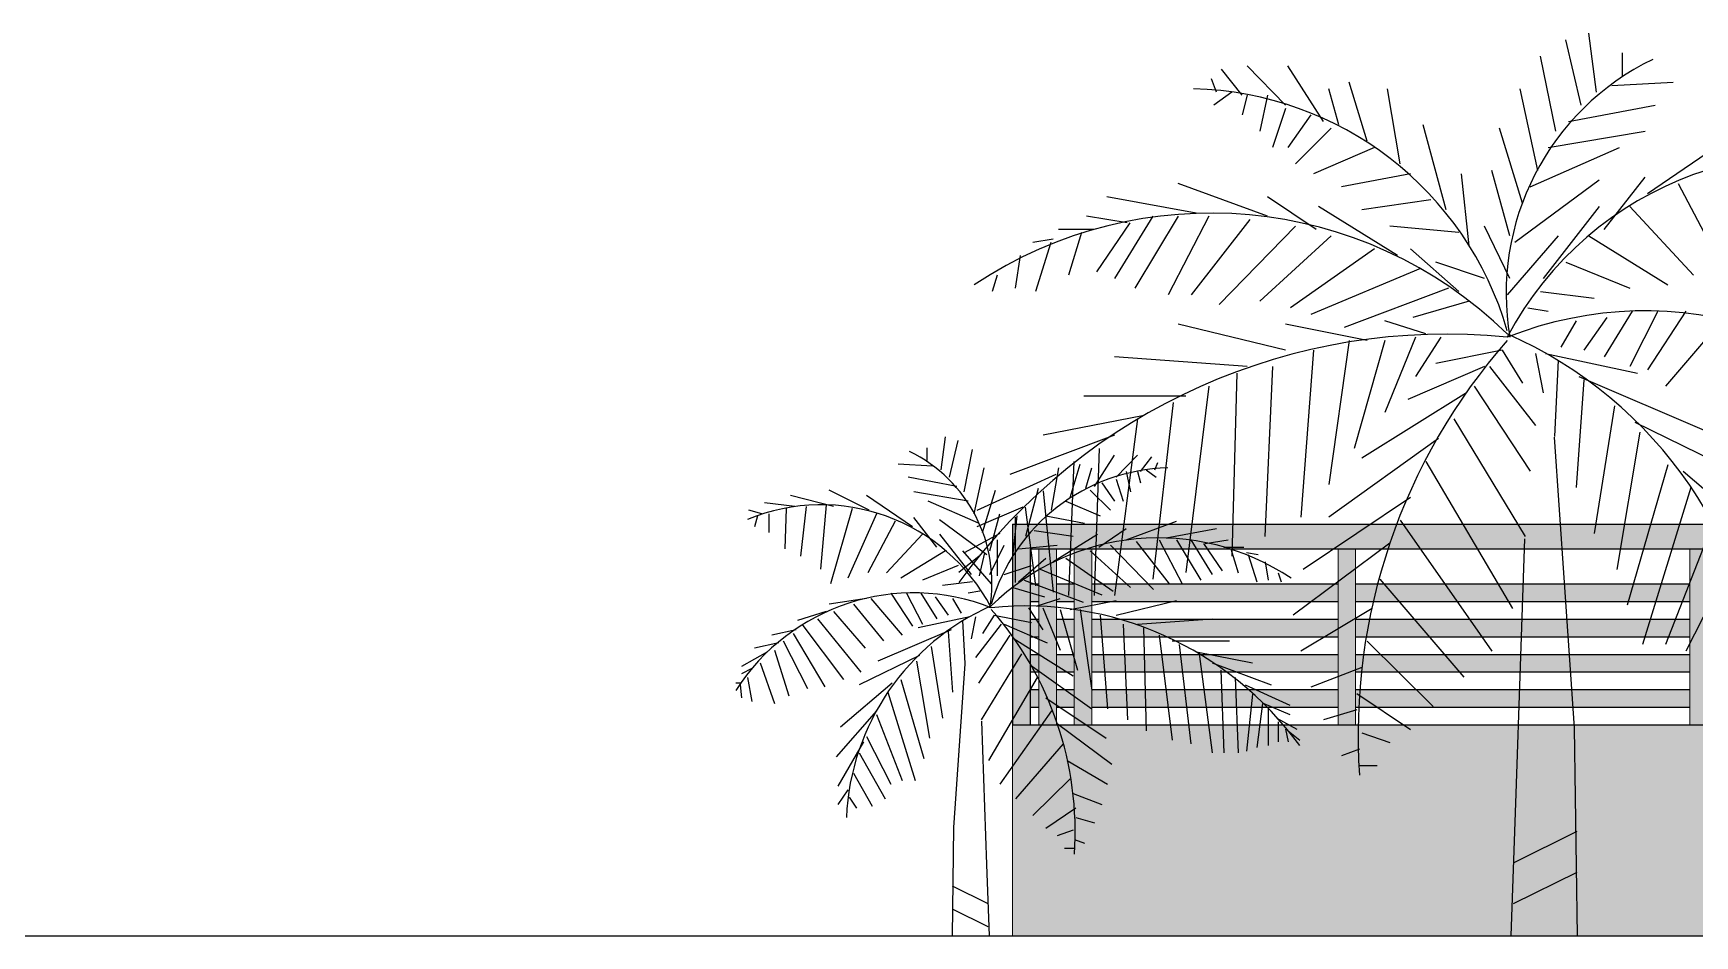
# Model space of a CAD drawing. Header units: inches. Extents: x -59 to 212, y 9 to 737.
# Drawn here: x 97.197 to 101.919, y 17.231 to 19.797 of the extents above; entities that cross this region are included whole.
import ezdxf

# ---------------------------------------------------------------- set-up
doc = ezdxf.new("R2010")
doc.units = ezdxf.units.IN
doc.header["$MEASUREMENT"] = 0
doc.layers.add('BN', color=1, linetype='Continuous')

msp = doc.modelspace()

# ---------------------------------------------------------------- hatches: boundary and pattern name
h = msp.add_hatch(color=34)
h.dxf.hatch_style = 1
h.paths.add_polyline_path([(114.18027, 18.40108), (99.98027, 18.40108), (99.98027, 17.83108), (100.03027, 17.83108), (100.03027, 18.33108), (114.10527, 18.33108), (114.10527, 17.83108), (114.18027, 17.83108)])
h.paths.add_polyline_path([(100.10527, 18.33108), (100.05527, 18.33108), (100.05527, 17.83108), (100.10527, 17.83108)], flags=17)
h.paths.add_polyline_path([(100.20527, 18.33108), (100.15527, 18.33108), (100.15527, 17.83108), (100.20527, 17.83108)], flags=17)
h.paths.add_polyline_path([(100.95527, 18.33108), (100.90527, 18.33108), (100.90527, 17.83108), (100.95527, 17.83108)], flags=17)
h.paths.add_polyline_path([(101.95527, 18.33108), (101.90527, 18.33108), (101.90527, 17.83108), (101.95527, 17.83108)], flags=17)
h.paths.add_polyline_path([(102.95527, 18.33108), (102.90527, 18.33108), (102.90527, 17.83108), (102.95527, 17.83108)], flags=17)
h.paths.add_polyline_path([(103.95527, 18.33108), (103.90527, 18.33108), (103.90527, 17.83108), (103.95527, 17.83108)], flags=17)
h.paths.add_polyline_path([(104.95527, 18.33108), (104.90527, 18.33108), (104.90527, 17.83108), (104.95527, 17.83108)], flags=17)
h.paths.add_polyline_path([(105.95527, 18.33108), (105.90527, 18.33108), (105.90527, 17.83108), (105.95527, 17.83108)], flags=17)
h.paths.add_polyline_path([(106.95527, 18.33108), (106.90527, 18.33108), (106.90527, 17.83108), (106.95527, 17.83108)], flags=17)
h.paths.add_polyline_path([(107.95527, 18.33108), (107.90527, 18.33108), (107.90527, 17.83108), (107.95527, 17.83108)], flags=17)
h.paths.add_polyline_path([(108.95527, 18.33108), (108.90527, 18.33108), (108.90527, 17.83108), (108.95527, 17.83108)], flags=17)
h.paths.add_polyline_path([(109.95527, 18.33108), (109.90527, 18.33108), (109.90527, 17.83108), (109.95527, 17.83108)], flags=17)
h.paths.add_polyline_path([(110.95527, 18.33108), (110.90527, 18.33108), (110.90527, 17.83108), (110.95527, 17.83108)], flags=17)
h.paths.add_polyline_path([(111.95527, 18.33108), (111.90527, 18.33108), (111.90527, 17.83108), (111.95527, 17.83108)], flags=17)
h.paths.add_polyline_path([(112.95527, 18.33108), (112.90527, 18.33108), (112.90527, 17.83108), (112.95527, 17.83108)], flags=17)
h.paths.add_polyline_path([(113.90527, 18.33108), (113.85527, 18.33108), (113.85527, 17.83108), (113.90527, 17.83108)], flags=17)
h.paths.add_polyline_path([(114.05527, 18.33108), (114.00527, 18.33108), (114.00527, 17.83108), (114.05527, 17.83108)], flags=17)
at = {"true_color": 0x636466}
h = msp.add_hatch(color=251, dxfattribs=at)
h.dxf.hatch_style = 1
h.paths.add_polyline_path([(112.90527, 18.23108), (111.95527, 18.23108), (111.95527, 18.18108), (112.90527, 18.18108)])
h.paths.add_polyline_path([(113.85527, 18.23108), (112.95527, 18.23108), (112.95527, 18.18108), (113.85527, 18.18108)])
h.paths.add_polyline_path([(114.10527, 18.23108), (114.05527, 18.23108), (114.05527, 18.18108), (114.10527, 18.18108)])
h.paths.add_polyline_path([(114.00527, 18.23108), (113.90527, 18.23108), (113.90527, 18.18108), (114.00527, 18.18108)])
h.paths.add_polyline_path([(114.00527, 18.13108), (113.90527, 18.13108), (113.90527, 18.08108), (114.00527, 18.08108)])
h.paths.add_polyline_path([(114.10527, 18.13108), (114.05527, 18.13108), (114.05527, 18.08108), (114.10527, 18.08108)])
h.paths.add_polyline_path([(114.10527, 18.03108), (114.05527, 18.03108), (114.05527, 17.98108), (114.10527, 17.98108)])
h.paths.add_polyline_path([(114.10527, 17.93108), (114.05527, 17.93108), (114.05527, 17.88108), (114.10527, 17.88108)])
h.paths.add_polyline_path([(114.00527, 17.93108), (113.90527, 17.93108), (113.90527, 17.88108), (114.00527, 17.88108)])
h.paths.add_polyline_path([(114.00527, 18.03108), (113.90527, 18.03108), (113.90527, 17.98108), (114.00527, 17.98108)])
h.paths.add_polyline_path([(113.85527, 18.03108), (112.95527, 18.03108), (112.95527, 17.98108), (113.85527, 17.98108)])
h.paths.add_polyline_path([(113.85527, 18.13108), (112.95527, 18.13108), (112.95527, 18.08108), (113.85527, 18.08108)])
h.paths.add_polyline_path([(113.85527, 17.93108), (112.95527, 17.93108), (112.95527, 17.88108), (113.85527, 17.88108)])
h.paths.add_polyline_path([(112.90527, 18.13108), (111.95527, 18.13108), (111.95527, 18.08108), (112.90527, 18.08108)])
h.paths.add_polyline_path([(112.90527, 18.03108), (111.95527, 18.03108), (111.95527, 17.98108), (112.90527, 17.98108)])
h.paths.add_polyline_path([(112.90527, 17.93108), (111.95527, 17.93108), (111.95527, 17.88108), (112.90527, 17.88108)])
h.paths.add_polyline_path([(111.90527, 18.23108), (110.95527, 18.23108), (110.95527, 18.18108), (111.90527, 18.18108)])
h.paths.add_polyline_path([(111.90527, 18.13108), (110.95527, 18.13108), (110.95527, 18.08108), (111.90527, 18.08108)])
h.paths.add_polyline_path([(111.90527, 18.03108), (110.95527, 18.03108), (110.95527, 17.98108), (111.90527, 17.98108)])
h.paths.add_polyline_path([(111.90527, 17.93108), (110.95527, 17.93108), (110.95527, 17.88108), (111.90527, 17.88108)])
h.paths.add_polyline_path([(110.90527, 17.93108), (109.95527, 17.93108), (109.95527, 17.88108), (110.90527, 17.88108)])
h.paths.add_polyline_path([(110.90527, 18.03108), (109.95527, 18.03108), (109.95527, 17.98108), (110.90527, 17.98108)])
h.paths.add_polyline_path([(110.90527, 18.13108), (109.95527, 18.13108), (109.95527, 18.08108), (110.90527, 18.08108)])
h.paths.add_polyline_path([(110.90527, 18.23108), (109.95527, 18.23108), (109.95527, 18.18108), (110.90527, 18.18108)])
h.paths.add_polyline_path([(109.90527, 18.23108), (108.95527, 18.23108), (108.95527, 18.18108), (109.90527, 18.18108)])
h.paths.add_polyline_path([(108.90527, 18.23108), (107.95527, 18.23108), (107.95527, 18.18108), (108.90527, 18.18108)])
h.paths.add_polyline_path([(108.90527, 18.13108), (107.95527, 18.13108), (107.95527, 18.08108), (108.90527, 18.08108)])
h.paths.add_polyline_path([(109.90527, 18.13108), (108.95527, 18.13108), (108.95527, 18.08108), (109.90527, 18.08108)])
h.paths.add_polyline_path([(109.90527, 18.03108), (108.95527, 18.03108), (108.95527, 17.98108), (109.90527, 17.98108)])
h.paths.add_polyline_path([(109.90527, 17.93108), (108.95527, 17.93108), (108.95527, 17.88108), (109.90527, 17.88108)])
h.paths.add_polyline_path([(108.90527, 17.93108), (107.95527, 17.93108), (107.95527, 17.88108), (108.90527, 17.88108)])
h.paths.add_polyline_path([(108.90527, 18.03108), (107.95527, 18.03108), (107.95527, 17.98108), (108.90527, 17.98108)])
h.paths.add_polyline_path([(107.90527, 18.23108), (106.95527, 18.23108), (106.95527, 18.18108), (107.90527, 18.18108)])
h.paths.add_polyline_path([(106.90527, 18.23108), (105.95527, 18.23108), (105.95527, 18.18108), (106.90527, 18.18108)])
h.paths.add_polyline_path([(106.90527, 18.13108), (105.95527, 18.13108), (105.95527, 18.08108), (106.90527, 18.08108)])
h.paths.add_polyline_path([(107.90527, 18.13108), (106.95527, 18.13108), (106.95527, 18.08108), (107.90527, 18.08108)])
h.paths.add_polyline_path([(107.90527, 18.03108), (106.95527, 18.03108), (106.95527, 17.98108), (107.90527, 17.98108)])
h.paths.add_polyline_path([(106.90527, 18.03108), (105.95527, 18.03108), (105.95527, 17.98108), (106.90527, 17.98108)])
h.paths.add_polyline_path([(106.90527, 17.93108), (105.95527, 17.93108), (105.95527, 17.88108), (106.90527, 17.88108)])
h.paths.add_polyline_path([(107.90527, 17.93108), (106.95527, 17.93108), (106.95527, 17.88108), (107.90527, 17.88108)])
h.paths.add_polyline_path([(105.90527, 18.23108), (104.95527, 18.23108), (104.95527, 18.18108), (105.90527, 18.18108)])
h.paths.add_polyline_path([(104.90527, 18.23108), (103.95527, 18.23108), (103.95527, 18.18108), (104.90527, 18.18108)])
h.paths.add_polyline_path([(104.90527, 18.13108), (103.95527, 18.13108), (103.95527, 18.08108), (104.90527, 18.08108)])
h.paths.add_polyline_path([(105.90527, 18.13108), (104.95527, 18.13108), (104.95527, 18.08108), (105.90527, 18.08108)])
h.paths.add_polyline_path([(105.90527, 18.03108), (104.95527, 18.03108), (104.95527, 17.98108), (105.90527, 17.98108)])
h.paths.add_polyline_path([(104.90527, 18.03108), (103.95527, 18.03108), (103.95527, 17.98108), (104.90527, 17.98108)])
h.paths.add_polyline_path([(104.90527, 17.93108), (103.95527, 17.93108), (103.95527, 17.88108), (104.90527, 17.88108)])
h.paths.add_polyline_path([(105.90527, 17.93108), (104.95527, 17.93108), (104.95527, 17.88108), (105.90527, 17.88108)])
h.paths.add_polyline_path([(103.90527, 18.23108), (102.95527, 18.23108), (102.95527, 18.18108), (103.90527, 18.18108)])
h.paths.add_polyline_path([(102.90527, 18.23108), (101.95527, 18.23108), (101.95527, 18.18108), (102.90527, 18.18108)])
h.paths.add_polyline_path([(102.90527, 18.13108), (101.95527, 18.13108), (101.95527, 18.08108), (102.90527, 18.08108)])
h.paths.add_polyline_path([(103.90527, 18.13108), (102.95527, 18.13108), (102.95527, 18.08108), (103.90527, 18.08108)])
h.paths.add_polyline_path([(103.90527, 18.03108), (102.95527, 18.03108), (102.95527, 17.98108), (103.90527, 17.98108)])
h.paths.add_polyline_path([(102.90527, 18.03108), (101.95527, 18.03108), (101.95527, 17.98108), (102.90527, 17.98108)])
h.paths.add_polyline_path([(103.90527, 17.93108), (102.95527, 17.93108), (102.95527, 17.88108), (103.90527, 17.88108)])
h.paths.add_polyline_path([(102.90527, 17.93108), (101.95527, 17.93108), (101.95527, 17.88108), (102.90527, 17.88108)])
h.paths.add_polyline_path([(101.90527, 18.23108), (100.95527, 18.23108), (100.95527, 18.18108), (101.90527, 18.18108)])
h.paths.add_polyline_path([(100.90527, 18.23108), (100.20527, 18.23108), (100.20527, 18.18108), (100.90527, 18.18108)])
h.paths.add_polyline_path([(100.90527, 18.13108), (100.20527, 18.13108), (100.20527, 18.08108), (100.90527, 18.08108)])
h.paths.add_polyline_path([(101.90527, 18.13108), (100.95527, 18.13108), (100.95527, 18.08108), (101.90527, 18.08108)])
h.paths.add_polyline_path([(101.90527, 18.03108), (100.95527, 18.03108), (100.95527, 17.98108), (101.90527, 17.98108)])
h.paths.add_polyline_path([(100.90527, 18.03108), (100.20527, 18.03108), (100.20527, 17.98108), (100.90527, 17.98108)])
h.paths.add_polyline_path([(100.90527, 17.93108), (100.20527, 17.93108), (100.20527, 17.88108), (100.90527, 17.88108)])
h.paths.add_polyline_path([(101.90527, 17.93108), (100.95527, 17.93108), (100.95527, 17.88108), (101.90527, 17.88108)])
h.paths.add_polyline_path([(100.15527, 18.23108), (100.10527, 18.23108), (100.10527, 18.18108), (100.15527, 18.18108)])
h.paths.add_polyline_path([(100.05527, 18.23108), (100.03027, 18.23108), (100.03027, 18.18108), (100.05527, 18.18108)])
h.paths.add_polyline_path([(100.05527, 18.13108), (100.03027, 18.13108), (100.03027, 18.08108), (100.05527, 18.08108)])
h.paths.add_polyline_path([(100.15527, 18.13108), (100.10527, 18.13108), (100.10527, 18.08108), (100.15527, 18.08108)])
h.paths.add_polyline_path([(100.15527, 18.03108), (100.10527, 18.03108), (100.10527, 17.98108), (100.15527, 17.98108)])
h.paths.add_polyline_path([(100.05527, 18.03108), (100.03027, 18.03108), (100.03027, 17.98108), (100.05527, 17.98108)])
h.paths.add_polyline_path([(100.15527, 17.93108), (100.10527, 17.93108), (100.10527, 17.88108), (100.15527, 17.88108)])
h.paths.add_polyline_path([(100.05527, 17.93108), (100.03027, 17.93108), (100.03027, 17.88108), (100.05527, 17.88108)])
h = msp.add_hatch(color=251, dxfattribs=at)
h.dxf.hatch_style = 1
h.paths.add_polyline_path([(114.18027, 17.23108), (114.18027, 17.83108), (100.05527, 17.83108), (99.98027, 17.83108), (99.98027, 17.23108)])

# ---------------------------------------------------------------- linework, layer by layer
at = {"color": 18, "lineweight": 0, "true_color": 0x000000}
for p, q in [((114.10527, 18.40108), (99.98027, 18.40108)), ((100.05527, 18.33108), (100.05527, 17.83108)), ((100.10527, 18.33108), (100.10527, 17.83108)), ((100.15527, 18.33108), (100.15527, 17.83108)), ((100.20527, 18.33108), (100.20527, 17.83108)), ((100.90527, 18.33108), (100.90527, 17.83108)), ((100.95527, 18.33108), (100.95527, 17.83108)), ((101.90527, 18.33108), (101.90527, 17.83108))]:
    msp.add_line(p, q, dxfattribs=at)
at = {"color": 18, "true_color": 0x000000}
for p, q in [((99.98027, 18.40108), (114.10527, 18.40108)), ((99.98027, 18.40108), (114.18027, 18.40108)), ((99.98027, 18.40108), (99.98027, 17.83108)), ((100.03027, 18.33108), (114.10527, 18.33108)), ((100.03027, 18.33108), (100.03027, 17.83108)), ((100.05527, 18.33108), (114.10527, 18.33108)), ((100.03027, 18.23108), (100.05527, 18.23108)), ((100.10527, 18.23108), (100.15527, 18.23108)), ((100.20527, 18.23108), (100.90527, 18.23108)), ((100.95527, 18.23108), (101.90527, 18.23108)), ((100.03027, 18.18108), (100.05527, 18.18108)), ((100.10527, 18.18108), (100.15527, 18.18108)), ((100.20527, 18.18108), (100.90527, 18.18108)), ((100.95527, 18.18108), (101.90527, 18.18108)), ((100.03027, 18.13108), (100.05527, 18.13108)), ((100.10527, 18.13108), (100.15527, 18.13108)), ((100.20527, 18.13108), (100.90527, 18.13108)), ((100.95527, 18.13108), (101.90527, 18.13108)), ((100.03027, 18.08108), (100.05527, 18.08108)), ((100.10527, 18.08108), (100.15527, 18.08108)), ((100.20527, 18.08108), (100.90527, 18.08108)), ((100.95527, 18.08108), (101.90527, 18.08108)), ((100.03027, 18.03108), (100.05527, 18.03108)), ((100.10527, 18.03108), (100.15527, 18.03108)), ((100.20527, 18.03108), (100.90527, 18.03108)), ((100.95527, 18.03108), (101.90527, 18.03108)), ((100.03027, 17.98108), (100.05527, 17.98108)), ((100.10527, 17.98108), (100.15527, 17.98108)), ((100.20527, 17.98108), (100.90527, 17.98108)), ((100.95527, 17.98108), (101.90527, 17.98108)), ((100.03027, 17.93108), (100.05527, 17.93108)), ((100.10527, 17.93108), (100.15527, 17.93108)), ((100.20527, 17.93108), (100.90527, 17.93108)), ((100.95527, 17.93108), (101.90527, 17.93108)), ((100.03027, 17.88108), (100.05527, 17.88108)), ((100.10527, 17.88108), (100.15527, 17.88108)), ((100.20527, 17.88108), (100.90527, 17.88108)), ((100.95527, 17.88108), (101.90527, 17.88108)), ((99.98027, 17.83108), (114.10527, 17.83108)), ((100.05527, 17.83108), (114.18027, 17.83108))]:
    msp.add_line(p, q, dxfattribs=at)
at = {"color": 0, "lineweight": 0}
msp.add_line((99.98027, 17.83108), (99.98027, 17.23108), dxfattribs=at)
for p, q in [((99.98027, 17.81608), (99.98027, 17.81608)), ((76.05983, 17.23108), (115.19793, 17.23108))]:
    msp.add_line(p, q)
at = {"layer": 'BN', "color": 3}
for p, q in [((101.63989, 19.62947), (101.61814, 19.79672)), ((101.59639, 19.5923), (101.55289, 19.77815)), ((101.71238, 19.74095), (101.71238, 19.67593)), ((100.63234, 19.62017), (100.57437, 19.69449)), ((100.75557, 19.5923), (100.64686, 19.70379)), ((100.86428, 19.54584), (100.76281, 19.70379)), ((101.52391, 19.51794), (101.48044, 19.73169)), ((100.55986, 19.62947), (100.54538, 19.66663)), ((100.98754, 19.49008), (100.93681, 19.65733)), ((101.68339, 19.64803), (101.85736, 19.65733)), ((100.60336, 19.62947), (100.55262, 19.5923)), ((100.64686, 19.62017), (100.63234, 19.5644)), ((100.70483, 19.62017), (100.68308, 19.51794)), ((100.90778, 19.53654), (100.87879, 19.63877)), ((101.08174, 19.42502), (101.04552, 19.63877)), ((101.47317, 19.40642), (101.42243, 19.63877)), ((100.75557, 19.583), (100.71934, 19.47148)), ((100.82806, 19.5644), (100.76281, 19.47148)), ((101.56017, 19.54584), (101.80662, 19.5923)), ((100.88603, 19.52724), (100.78456, 19.42502)), ((101.21224, 19.29493), (101.14699, 19.53654)), ((101.42971, 19.31349), (101.36446, 19.52724)), ((101.50216, 19.47148), (101.77763, 19.51794)), ((101.00926, 19.47148), (100.83529, 19.39715)), ((101.45142, 19.35995), (101.70514, 19.47148)), ((101.78487, 19.34139), (102.01681, 19.49938)), ((100.70483, 19.27633), (100.45114, 19.36925)), ((101.11073, 19.39715), (100.91502, 19.35995)), ((101.27746, 19.1927), (101.25571, 19.39715)), ((101.39344, 19.22057), (101.34271, 19.40642)), ((101.64713, 19.37855), (101.40796, 19.202)), ((101.66164, 19.23917), (101.77763, 19.38785)), ((101.87187, 19.36925), (102.00957, 19.10908)), ((100.50188, 19.28563), (100.24816, 19.33209)), ((100.84257, 19.23917), (100.70483, 19.33209)), ((101.16874, 19.32279), (100.97303, 19.29493)), ((100.30617, 19.25777), (100.19018, 19.27633)), ((100.37866, 19.27633), (100.26991, 19.09978)), ((100.45114, 19.27633), (100.32792, 19.07188)), ((100.53811, 19.27633), (100.42212, 19.05332)), ((100.65409, 19.26703), (100.48737, 19.05332)), ((101.07451, 19.16484), (100.84981, 19.30423)), ((101.64713, 19.30423), (101.48768, 19.09978)), ((101.73413, 19.30423), (101.91533, 19.10908)), ((100.21193, 19.23917), (100.11046, 19.23917)), ((100.17567, 19.22987), (100.13944, 19.10908)), ((100.31341, 19.25777), (100.21917, 19.11838)), ((100.78456, 19.24847), (100.56709, 19.02542)), ((100.88603, 19.22057), (100.68308, 19.03472)), ((101.24847, 19.22987), (101.05276, 19.24847)), ((101.39344, 19.09978), (101.32096, 19.24847)), ((101.53118, 19.22057), (101.38621, 19.05332)), ((101.61814, 19.22057), (101.84284, 19.08118)), ((100.09594, 19.2113), (100.03797, 19.202)), ((100.08871, 19.202), (100.04521, 19.06262)), ((101.00926, 19.1834), (100.77008, 19.01615)), ((101.24847, 19.06262), (101.11073, 19.1834)), ((100.00171, 19.16484), (99.98723, 19.07188)), ((101.13976, 19.12764), (100.82806, 18.99755)), ((101.32096, 19.09978), (101.18326, 19.14624)), ((101.55289, 19.14624), (101.73413, 19.07188)), ((99.93649, 19.10908), (99.92198, 19.06262)), ((101.21948, 19.07188), (100.92229, 18.96039)), ((101.27746, 19.03472), (101.11801, 18.98825)), ((101.48044, 19.06262), (101.63266, 19.04402)), ((101.44418, 19.01615), (101.50216, 19.00685)), ((101.66888, 18.98825), (101.60363, 18.89533)), ((101.74137, 19.00685), (101.66164, 18.87677)), ((101.81386, 19.00685), (101.73413, 18.84887)), ((101.89358, 19.00685), (101.78487, 18.83957)), ((100.75557, 18.89533), (100.45114, 18.96969)), ((100.98754, 18.92323), (100.75557, 18.96969)), ((101.15423, 18.94179), (101.03828, 18.97895)), ((101.58192, 18.97895), (101.53842, 18.90463)), ((101.99506, 18.97895), (101.83561, 18.7931)), ((100.83529, 18.89533), (100.79907, 18.4214)), ((100.93681, 18.92323), (100.87879, 18.51433)), ((101.03828, 18.92323), (100.95128, 18.61655)), ((101.12524, 18.93249), (101.03828, 18.71878)), ((101.19773, 18.93249), (101.12524, 18.821)), ((101.37169, 18.89533), (101.18326, 18.85817)), ((101.37169, 18.89533), (101.42971, 18.8024)), ((100.64686, 18.84887), (100.26991, 18.87677)), ((100.71934, 18.84887), (100.69759, 18.36564)), ((101.32096, 18.84887), (101.10349, 18.75594)), ((101.33547, 18.84887), (101.46593, 18.68162)), ((101.46593, 18.88603), (101.48768, 18.77454)), ((101.49492, 18.88603), (101.75588, 18.8303)), ((101.53118, 18.86747), (101.52023, 18.65023)), ((100.53811, 18.7931), (100.47286, 18.26342)), ((100.61783, 18.8303), (100.60336, 18.30988)), ((101.29197, 18.7931), (101.45142, 18.55149)), ((101.60363, 18.8117), (101.58192, 18.50503)), ((101.58916, 18.821), (101.95883, 18.66302)), ((100.47286, 18.76524), (100.18294, 18.76524)), ((100.43663, 18.74664), (100.37866, 18.24485)), ((101.27022, 18.77454), (100.97303, 18.58869)), ((100.34967, 18.70948), (100.06696, 18.65372)), ((100.33516, 18.70018), (100.26991, 18.19839)), ((101.23399, 18.70018), (101.43694, 18.36564)), ((101.69063, 18.73734), (101.63266, 18.37494)), ((100.26991, 18.65372), (99.97272, 18.54219)), ((101.76312, 18.66302), (101.69787, 18.27272)), ((101.74861, 18.69088), (102.05307, 18.54219)), ((99.73624, 18.61835), (99.73624, 18.58177)), ((99.77701, 18.55564), (99.78925, 18.64972)), ((99.80148, 18.53474), (99.82595, 18.63928)), ((99.84226, 18.49291), (99.86671, 18.61314)), ((100.22641, 18.61655), (100.21193, 18.19839)), ((101.19049, 18.64442), (100.87879, 18.4214)), ((99.75255, 18.56608), (99.65469, 18.57131)), ((99.8708, 18.43017), (99.89934, 18.56087)), ((100.09097, 18.44064), (100.11135, 18.56087)), ((100.15396, 18.57939), (100.13944, 18.19839)), ((100.14396, 18.47723), (100.1725, 18.57131)), ((100.18883, 18.50337), (100.20513, 18.56087)), ((100.2133, 18.5086), (100.27038, 18.59745)), ((100.27445, 18.53474), (100.3356, 18.59745)), ((100.34376, 18.55041), (100.37637, 18.59222)), ((100.38454, 18.55564), (100.39268, 18.57654)), ((101.15423, 18.57939), (101.40068, 18.16119)), ((101.84284, 18.57009), (101.72689, 18.17049)), ((99.82186, 18.5086), (99.68323, 18.53474)), ((100.10318, 18.54219), (99.87848, 18.44)), ((100.23367, 18.51904), (100.27038, 18.46677)), ((100.27445, 18.5295), (100.29482, 18.46677)), ((100.30299, 18.55041), (100.31522, 18.49291)), ((100.3356, 18.55041), (100.34376, 18.51904)), ((100.36007, 18.55564), (100.38861, 18.53474)), ((101.88634, 18.55149), (102.14731, 18.32848)), ((99.47122, 18.4511), (99.3489, 18.48246)), ((99.57314, 18.44064), (99.45898, 18.49814)), ((99.69547, 18.3936), (99.565, 18.48246)), ((99.85449, 18.46677), (99.69954, 18.49291)), ((99.88303, 18.40404), (99.74031, 18.46677)), ((99.89525, 18.3779), (99.93195, 18.49814)), ((100.01757, 18.36746), (100.05427, 18.50337)), ((100.06696, 18.49573), (100.09594, 18.20765)), ((100.13175, 18.46677), (100.2296, 18.42496)), ((100.20106, 18.49814), (100.25814, 18.44064)), ((101.11073, 18.47717), (100.80631, 18.27272)), ((101.90809, 18.50503), (101.77036, 18.059)), ((99.26735, 18.43017), (99.23064, 18.44064)), ((99.25511, 18.42496), (99.24697, 18.3936)), ((99.36113, 18.4511), (99.27551, 18.46154)), ((99.28772, 18.43017), (99.28772, 18.3779)), ((99.33666, 18.44587), (99.33259, 18.33086)), ((99.39374, 18.4511), (99.37744, 18.30996)), ((99.45082, 18.45631), (99.43452, 18.27336)), ((99.52423, 18.44587), (99.46306, 18.23155)), ((99.59354, 18.43017), (99.51199, 18.24723)), ((99.76478, 18.3361), (99.69954, 18.41973)), ((100.00898, 18.44927), (99.87848, 18.39354)), ((99.91564, 18.32563), (99.94418, 18.43017)), ((99.98089, 18.30996), (99.99312, 18.42496)), ((99.98723, 18.4214), (99.98723, 18.23555)), ((100.01622, 18.44927), (100.04521, 18.22625)), ((100.07467, 18.42496), (100.18476, 18.40404)), ((99.64653, 18.40927), (99.56907, 18.26292)), ((99.72401, 18.37269), (99.62208, 18.26292)), ((99.77294, 18.4145), (99.90748, 18.31519)), ((99.77294, 18.37269), (99.86263, 18.25769)), ((99.94373, 18.37494), (99.84226, 18.31918)), ((100.04204, 18.38313), (100.15212, 18.36746)), ((100.09505, 18.29429), (100.22144, 18.37269)), ((100.22551, 18.3361), (100.30299, 18.38837)), ((100.30299, 18.357), (100.44569, 18.40927)), ((100.41715, 18.36223), (100.55987, 18.38837)), ((101.08174, 18.4121), (101.34271, 18.0404)), ((101.96607, 18.39354), (101.83561, 18.059)), ((99.78925, 18.32563), (99.66286, 18.24723)), ((99.83817, 18.32563), (99.91971, 18.23155)), ((99.91564, 18.25769), (99.95642, 18.34133)), ((99.93649, 18.35634), (99.93649, 18.25412)), ((99.99719, 18.33086), (100.10728, 18.34133)), ((100.20106, 18.32563), (100.31522, 18.22109)), ((100.25814, 18.34133), (100.38046, 18.21586)), ((100.33153, 18.35177), (100.42531, 18.23155)), ((100.39677, 18.357), (100.46201, 18.23155)), ((100.44569, 18.357), (100.515, 18.242)), ((100.48646, 18.357), (100.54763, 18.25769)), ((100.52316, 18.34656), (100.57617, 18.26815)), ((100.52724, 18.34656), (100.59248, 18.357)), ((100.58024, 18.3361), (100.63732, 18.3361)), ((100.60064, 18.33086), (100.62102, 18.26292)), ((101.05276, 18.34708), (100.77732, 18.14263)), ((99.82595, 18.28383), (99.72401, 18.242)), ((99.88576, 18.30988), (99.82774, 18.26342)), ((99.90023, 18.31918), (99.88576, 18.25412)), ((99.95642, 18.25769), (100.03387, 18.28383)), ((99.99719, 18.23679), (100.07467, 18.30473)), ((100.13175, 18.30473), (100.26628, 18.21065)), ((100.64549, 18.32042), (100.6781, 18.31519)), ((100.64956, 18.31519), (100.67403, 18.23679)), ((100.6985, 18.29429), (100.70664, 18.242)), ((102.01681, 18.28202), (101.89358, 18.0404)), ((99.86671, 18.23679), (99.78109, 18.22632)), ((100.0135, 18.242), (100.18066, 18.17928)), ((100.05834, 18.27336), (100.23367, 18.20019)), ((100.73518, 18.26292), (100.74334, 18.23679)), ((101.02377, 18.24485), (101.26298, 17.96608)), ((99.565, 18.18973), (99.45898, 18.17405)), ((99.57724, 18.18973), (99.66693, 18.08519)), ((99.63432, 18.20542), (99.69547, 18.11132)), ((99.67916, 18.20542), (99.72401, 18.11655)), ((99.71994, 18.20542), (99.76478, 18.13225)), ((99.76071, 18.19496), (99.79741, 18.14269)), ((99.80963, 18.18973), (99.83409, 18.14792)), ((99.8871, 18.21065), (99.85449, 18.20542)), ((99.98089, 18.22109), (100.07058, 18.19496)), ((100.0502, 18.16882), (100.11542, 18.18973)), ((100.14396, 18.15838), (100.27445, 18.18452)), ((100.27445, 18.14269), (100.44569, 18.18452)), ((99.45082, 18.15315), (99.36927, 18.12701)), ((99.42635, 18.13225), (99.5487, 17.98064)), ((99.47122, 18.15315), (99.56091, 18.04861)), ((99.5283, 18.17405), (99.61392, 18.06951)), ((99.85856, 18.13746), (99.71177, 18.10611)), ((99.87487, 18.13746), (99.86263, 18.07474)), ((99.92788, 18.14269), (99.89525, 18.09042)), ((99.92788, 18.14269), (100.03387, 18.12178)), ((100.02573, 18.16359), (100.06651, 18.10088)), ((100.06651, 18.16359), (100.11542, 18.04338)), ((100.11542, 18.15838), (100.16436, 17.98588)), ((100.1725, 18.15838), (100.20513, 17.92837)), ((100.2296, 18.14269), (100.24998, 17.8761)), ((100.3356, 18.11655), (100.54763, 18.13225)), ((101.00202, 18.16119), (100.79907, 18.0404)), ((99.3652, 18.10088), (99.29589, 18.08519)), ((99.35706, 18.09042), (99.44675, 17.93884)), ((99.38151, 18.11655), (99.49976, 17.95974)), ((99.80555, 18.10088), (99.59761, 18.01201)), ((99.79741, 18.09565), (99.80963, 17.92314)), ((99.83817, 18.12701), (99.84432, 18.00482)), ((99.94825, 18.11655), (99.87487, 18.02247)), ((99.97272, 18.08519), (99.88303, 17.94928)), ((99.95642, 18.11655), (100.07874, 18.06428)), ((100.29482, 18.11655), (100.30706, 17.84474)), ((100.35192, 18.10611), (100.36007, 17.81337)), ((100.39677, 18.08519), (100.43347, 17.78724)), ((99.28365, 18.03815), (99.21027, 17.99634)), ((99.31629, 18.06428), (99.24697, 18.04861)), ((99.30405, 18.04338), (99.34482, 17.9127)), ((99.32852, 18.06951), (99.39781, 17.93361)), ((99.74847, 18.05382), (99.78109, 17.84997)), ((99.98496, 18.07474), (100.15212, 17.9702)), ((100.43347, 18.06951), (100.59655, 18.06951)), ((100.45385, 18.05905), (100.48646, 17.77679)), ((100.50277, 18.03815), (100.66179, 18.00678)), ((100.98754, 18.06827), (101.17598, 17.88242)), ((99.23881, 17.99111), (99.21027, 17.97541)), ((99.26328, 18.00678), (99.30405, 17.89178)), ((99.71586, 18.02768), (99.5446, 17.94405)), ((99.7077, 18.01201), (99.7444, 17.79247)), ((100.00533, 18.03291), (99.89117, 17.84474)), ((100.0298, 18.00155), (100.20513, 17.8761)), ((100.51093, 18.03291), (100.54763, 17.75066)), ((100.54763, 18.00678), (100.7148, 17.94405)), ((100.97303, 17.99394), (100.82806, 17.93818)), ((99.2062, 17.94928), (99.19396, 17.94928)), ((99.2062, 17.94405), (99.21027, 17.90747)), ((99.22657, 17.96497), (99.23881, 17.89701)), ((99.63839, 17.94928), (99.4916, 17.82383)), ((99.66286, 17.95974), (99.72808, 17.73497)), ((100.0502, 17.96497), (99.91157, 17.72973)), ((100.5721, 17.98588), (100.58024, 17.75066)), ((100.61285, 17.96497), (100.62102, 17.75066)), ((100.64142, 17.94405), (100.76781, 17.88657)), ((99.62615, 17.92314), (99.70363, 17.67225)), ((100.07467, 17.90747), (100.24591, 17.79247)), ((100.66179, 17.91791), (100.64549, 17.75587)), ((100.95852, 17.91962), (101.11073, 17.81739)), ((99.59354, 17.87087), (99.47936, 17.7402)), ((99.59354, 17.86043), (99.66693, 17.67225)), ((100.09097, 17.87087), (99.94418, 17.66179)), ((100.69033, 17.89178), (100.67403, 17.76633)), ((100.6944, 17.89178), (100.76781, 17.86043)), ((100.70664, 17.8761), (100.70664, 17.77156)), ((100.73111, 17.84997), (100.78819, 17.8186)), ((100.95852, 17.87315), (100.86428, 17.84525)), ((100.10728, 17.8343), (100.26221, 17.71929)), ((100.73518, 17.83951), (100.73518, 17.782)), ((100.75557, 17.8186), (100.76372, 17.782)), ((100.76372, 17.81337), (100.79635, 17.78724)), ((100.97303, 17.80809), (101.05276, 17.78019)), ((99.55684, 17.782), (99.48345, 17.65656)), ((99.565, 17.7977), (99.63432, 17.66179)), ((100.12359, 17.77679), (99.98903, 17.61998)), ((100.96579, 17.76163), (100.91502, 17.74303)), ((99.5446, 17.75066), (99.61799, 17.61998)), ((100.13582, 17.72973), (100.24998, 17.66179)), ((100.96579, 17.71517), (101.01653, 17.71517)), ((99.5283, 17.69316), (99.58131, 17.59906)), ((100.14396, 17.67746), (100.03797, 17.57292)), ((99.51199, 17.64612), (99.48345, 17.60429)), ((99.51606, 17.62519), (99.53644, 17.59385)), ((100.15212, 17.63566), (100.23367, 17.60429)), ((100.16029, 17.59385), (100.07467, 17.53635)), ((100.16029, 17.56771), (100.2133, 17.55202)), ((100.15212, 17.53112), (100.10728, 17.51542)), ((101.58417, 17.52714), (101.40289, 17.43774)), ((100.1562, 17.47885), (100.12766, 17.47885)), ((100.1562, 17.50498), (100.18476, 17.49452)), ((101.58417, 17.41097), (101.40289, 17.32157)), ((99.80836, 17.37308), (99.91033, 17.32279)), ((99.80836, 17.30773), (99.91033, 17.25745))]:
    msp.add_line(p, q, dxfattribs=at)
for points in [[(101.51974, 18.64869), (101.57663, 17.82189), (101.58493, 17.23108)], [(101.43548, 18.35975), (101.41036, 17.6354), (101.39602, 17.23108)], [(99.8446, 18.00395), (99.8126, 17.53888), (99.80828, 17.23108)], [(99.892, 17.84143), (99.90613, 17.43398), (99.91332, 17.23108)]]:
    msp.add_lwpolyline(points, dxfattribs=at)
for centre, radius, start, end in [((102.12214, 19.05725), 0.73931, 115.88771, 189.715), ((100.47132, 18.68672), 0.95233, 16.118, 88.59681), ((102.24631, 18.48148), 0.9712, 67.4695, 152.32885), ((100.54287, 18.07824), 1.20705, 45.6787, 123.80728), ((101.77834, 17.9429), 1.06448, 32.4678, 111.61689), ((101.21258, 17.22988), 1.71146, 84.17727, 144.01223), ((100.89136, 17.81769), 1.22818, 2.5867, 66.2408), ((102.66113, 17.80007), 1.6991, 138.62152, 183.8057), ((99.50575, 18.23377), 0.41586, 350.285, 64.11229), ((100.43434, 18.02534), 0.53568, 91.40319, 163.882), ((99.43591, 17.9099), 0.5463, 27.67115, 112.5305), ((100.39409, 17.68308), 0.67897, 56.19272, 134.3213), ((99.69914, 17.60695), 0.59877, 68.38311, 147.5322), ((100.19807, 17.53652), 0.69085, 113.7592, 177.4133), ((100.01738, 17.20587), 0.96269, 35.98777, 95.82273), ((99.20257, 17.5266), 0.95574, 356.1943, 41.37848)]:
    msp.add_arc(centre, radius, start, end, dxfattribs=at)

doc.saveas('drawing.dxf')
